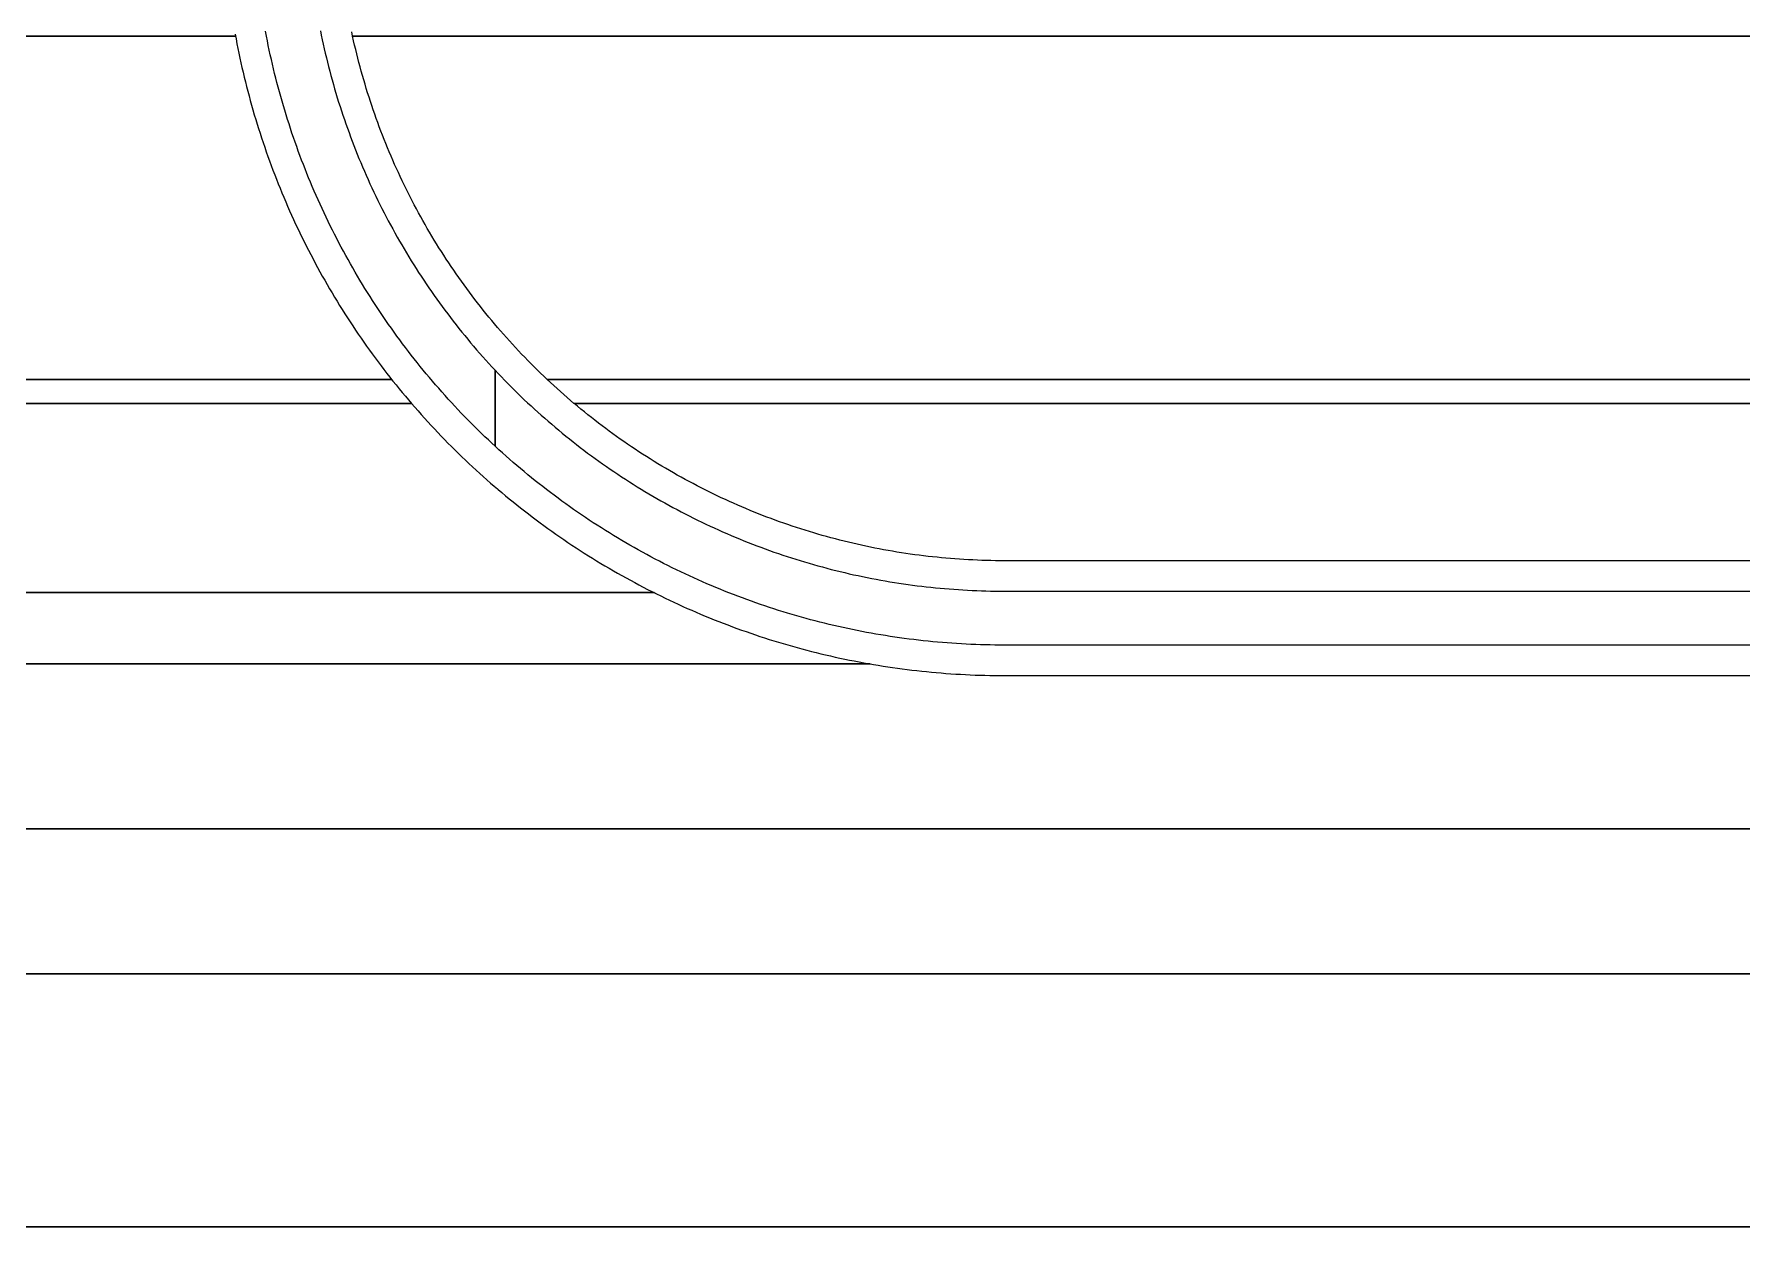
# Model space of a CAD drawing. Extents: x -3500 to 3500, y -3500 to 3500.
# Drawn here: x 502.8 to 727.2, y -462.5 to -305.7 of the extents above; entities that cross this region are included whole.
import ezdxf

# ---------------------------------------------------------------- set-up
doc = ezdxf.new("R2010")
doc.units = 0
for name, color, linetype in [('L5D0', 3, 'CONTINUOUS'), ('L5D100', 7, 'CONTINUOUS'), ('L5D11', 2, 'CONTINUOUS')]:
    doc.layers.add(name, color=color, linetype=linetype)

# ---------------------------------------------------------------- blocks, each defined once
blk = doc.blocks.new('ground_main_5')
at = {"layer": 'L5D0'}
for points in [[(529.184, -305.7405), (529.301, -306.3705), (529.4225, -306.9995), (529.547, -307.628), (529.676, -308.2555), (529.809, -308.8825), (529.9455, -309.508), (530.0865, -310.1335), (530.231, -310.7575), (530.379, -311.3805), (530.5315, -312.003), (530.6875, -312.6245), (530.8475, -313.245), (531.0115, -313.864), (531.1795, -314.4825), (531.351, -315.0995), (531.5265, -315.716), (531.7055, -316.331), (531.8885, -316.945), (532.0755, -317.558), (532.2665, -318.1695), (532.461, -318.78), (532.6595, -319.389), (532.8615, -319.997), (533.0675, -320.6035), (533.277, -321.209), (533.4905, -321.813), (533.708, -322.416), (533.929, -323.017), (534.1535, -323.617), (534.382, -324.2155), (534.6145, -324.813), (534.8505, -325.4085), (535.09, -326.0025), (535.333, -326.5955), (535.58, -327.1865), (535.831, -327.776), (536.0855, -328.364), (536.3435, -328.9505), (536.605, -329.5355), (536.8705, -330.1185), (537.1395, -330.7), (537.412, -331.2795), (537.688, -331.858), (537.968, -332.434), (538.251, -333.009), (538.538, -333.5815), (538.8285, -334.1525), (539.1225, -334.722), (539.4205, -335.289), (539.7215, -335.8545), (540.026, -336.4185), (540.334, -336.98), (540.646, -337.54), (540.961, -338.0975), (541.2795, -338.6535), (541.6015, -339.2075), (541.927, -339.759), (542.256, -340.309), (542.5885, -340.8565), (542.9245, -341.4025), (543.2635, -341.946), (543.606, -342.487), (543.952, -343.0265), (544.301, -343.5635), (544.654, -344.0985), (545.01, -344.631), (545.369, -345.1615), (545.7315, -345.69), (546.0975, -346.216), (546.4665, -346.7395), (546.839, -347.261), (547.2145, -347.78), (547.5935, -348.2965), (547.9755, -348.811), (548.3605, -349.323), (548.749, -349.8325), (549.1405, -350.3395), (549.5355, -350.844), (549.9335, -351.346), (550.3345, -351.846), (550.7385, -352.343), (551.1455, -352.8375), (551.556, -353.3295), (551.9695, -353.819), (552.3855, -354.306), (-333.875, -354.306)], [(2334.91, -354.306), (573.767, -354.306), (573.7235, -354.2695), (573.273, -353.8865), (572.825, -353.5005), (572.38, -353.112), (571.937, -352.72), (571.497, -352.325), (571.06, -351.927), (570.6255, -351.5265), (570.1935, -351.1225), (569.7645, -350.716), (569.338, -350.3065), (568.914, -349.894), (568.4935, -349.479), (568.0755, -349.061), (567.66, -348.64), (567.248, -348.2165), (566.8385, -347.79), (566.4315, -347.361), (566.028, -346.929), (565.627, -346.4945), (565.2295, -346.057), (564.8345, -345.617), (564.4425, -345.1745), (564.0535, -344.7295), (563.6675, -344.2815), (563.285, -343.831), (562.905, -343.378), (562.528, -342.9225), (562.1545, -342.4645), (561.784, -342.0035), (561.4165, -341.5405), (561.052, -341.075), (560.691, -340.607), (560.333, -340.1365), (559.978, -339.6635), (559.626, -339.1885), (559.278, -338.711), (558.9325, -338.231), (558.5905, -337.749), (558.252, -337.264), (557.9165, -336.7775), (557.584, -336.2885), (557.2555, -335.797), (556.93, -335.3035), (556.6075, -334.808), (556.2885, -334.31), (555.973, -333.81), (555.661, -333.308), (555.3525, -332.804), (555.047, -332.2975), (554.745, -331.7895), (554.4465, -331.279), (554.1515, -330.7665), (553.86, -330.2525), (553.572, -329.736), (553.2875, -329.218), (553.0065, -328.698), (552.7285, -328.176), (552.4545, -327.652), (552.184, -327.1265), (551.917, -326.599), (551.654, -326.0695), (551.394, -325.5385), (551.1375, -325.006), (550.885, -324.4715), (550.636, -323.935), (550.3905, -323.3975), (550.149, -322.858), (549.9105, -322.317), (549.676, -321.774), (549.4455, -321.23), (549.218, -320.684), (548.9945, -320.1365), (548.775, -319.588), (548.559, -319.0375), (548.3465, -318.486), (548.138, -317.9325), (547.933, -317.378), (547.7315, -316.822), (547.5345, -316.265), (547.3405, -315.7065), (547.151, -315.1465), (546.9645, -314.5855), (546.7825, -314.023), (546.604, -313.4595), (546.429, -312.8945), (546.2585, -312.3285), (546.091, -311.7615), (545.928, -311.1935), (545.7685, -310.624), (545.613, -310.0535), (545.461, -309.4825), (545.3135, -308.91), (545.1695, -308.3365), (545.029, -307.762), (544.893, -307.187), (544.7605, -306.6105), (544.632, -306.0335), (544.509, -305.463)], [(-333.875, -354.306), (552.3855, -354.306), (552.805, -354.7905), (553.2275, -355.272), (553.653, -355.751), (554.0815, -356.2275), (554.513, -356.701), (554.947, -357.172), (555.3845, -357.6405), (555.8245, -358.106), (556.2675, -358.569), (556.7135, -359.029), (557.162, -359.486), (557.614, -359.9405), (558.068, -360.392), (558.5255, -360.841), (558.9855, -361.287), (559.4485, -361.73), (559.914, -362.17), (560.382, -362.607), (560.853, -363.0415), (561.327, -363.473), (561.803, -363.9015), (562.2825, -364.3265), (562.764, -364.749), (563.2485, -365.1685), (563.6675, -365.527), (563.735, -365.585), (564.2245, -365.9985), (564.717, -366.4085), (565.2115, -366.816), (565.7085, -367.22), (566.208, -367.621), (566.7105, -368.019), (567.215, -368.4135), (567.722, -368.805), (568.2315, -369.1935), (568.7435, -369.579), (569.2575, -369.961), (569.7745, -370.34), (570.2935, -370.7155), (570.815, -371.088), (571.3385, -371.457), (571.8645, -371.8225), (572.3925, -372.1855), (572.923, -372.5445), (573.456, -372.9005), (573.9905, -373.253), (574.528, -373.6025), (575.067, -373.9485), (575.6085, -374.291), (576.152, -374.63), (576.6975, -374.966), (577.2455, -375.298), (577.795, -375.627), (578.347, -375.9525), (578.901, -376.2745), (579.4565, -376.5935), (580.0145, -376.9085), (580.5745, -377.22), (581.136, -377.528), (581.6995, -377.833), (582.265, -378.134), (582.8325, -378.4315), (583.4015, -378.7255), (583.9725, -379.016), (584.5455, -379.303), (585.12, -379.5865), (585.6965, -379.8665), (586.2745, -380.1425), (586.8545, -380.415), (587.436, -380.684), (588.019, -380.9495), (588.604, -381.211), (589.1905, -381.469), (589.7785, -381.7235), (590.368, -381.974), (590.959, -382.221), (591.5515, -382.4645), (592.146, -382.704), (592.7415, -382.94), (593.3385, -383.172), (593.937, -383.4005), (594.537, -383.6255), (595.1385, -383.8465), (595.741, -384.0635), (596.3455, -384.277), (596.9505, -384.487), (597.5575, -384.693), (598.1655, -384.895), (598.7745, -385.0935), (599.385, -385.288), (599.9965, -385.4785), (600.6095, -385.6655), (601.2235, -385.8485), (601.8385, -386.028), (602.4545, -386.2035), (603.072, -386.375), (603.69, -386.543), (604.3095, -386.7065), (604.93, -386.8665), (605.5515, -387.023), (606.1735, -387.175), (606.797, -387.3235), (607.421, -387.468), (608.046, -387.6085), (608.672, -387.7455), (609.299, -387.878), (609.9265, -388.007), (610.5545, -388.132), (611.184, -388.253), (611.8135, -388.3705), (612.4445, -388.4835), (612.646, -388.5185), (-421.984, -388.5185)], [(1601.389, -374.955), (630.2925, -374.955), (629.701, -374.953), (629.11, -374.947), (628.519, -374.937), (627.928, -374.923), (627.337, -374.905), (626.746, -374.8835), (626.1555, -374.8575), (625.565, -374.8275), (624.975, -374.7935), (624.385, -374.756), (623.795, -374.714), (623.206, -374.668), (622.6165, -374.6185), (622.028, -374.5645), (621.4395, -374.507), (620.8515, -374.4455), (620.264, -374.3795), (619.677, -374.31), (619.0905, -374.2365), (618.5045, -374.159), (617.919, -374.0775), (617.334, -373.9925), (616.7495, -373.903), (616.1655, -373.8095), (615.5825, -373.7125), (615, -373.6115), (614.418, -373.5065), (613.837, -373.3975), (613.257, -373.2845), (612.6775, -373.1675), (612.0985, -373.047), (611.5205, -372.9225), (610.9435, -372.794), (610.3675, -372.6615), (609.792, -372.525), (609.218, -372.385), (608.6445, -372.241), (608.072, -372.093), (607.5005, -371.9415), (606.9305, -371.786), (606.361, -371.6265), (605.793, -371.463), (605.2255, -371.296), (604.6595, -371.125), (604.095, -370.9505), (603.5315, -370.772), (602.969, -370.5895), (602.408, -370.4035), (601.848, -370.2135), (601.2895, -370.02), (600.732, -369.8225), (600.176, -369.6215), (599.6215, -369.4165), (599.0685, -369.208), (598.517, -368.9955), (597.9665, -368.7795), (597.4175, -368.5595), (596.8705, -368.336), (596.3245, -368.109), (595.78, -367.878), (595.2375, -367.6435), (594.6965, -367.4055), (594.157, -367.164), (593.619, -366.9185), (593.083, -366.6695), (592.5485, -366.4165), (592.0155, -366.1605), (591.4845, -365.9005), (590.9555, -365.637), (590.428, -365.37), (589.902, -365.0995), (589.3785, -364.8255), (588.8565, -364.548), (588.3365, -364.267), (587.818, -363.9825), (587.302, -363.694), (586.7875, -363.4025), (586.2755, -363.1075), (585.765, -362.809), (585.2565, -362.5075), (584.7505, -362.202), (584.2465, -361.893), (583.744, -361.581), (583.244, -361.2655), (582.7465, -360.9465), (582.2505, -360.6245), (581.757, -360.299), (581.266, -359.97), (580.777, -359.638), (580.29, -359.3025), (579.8055, -358.964), (579.3235, -358.622), (578.8435, -358.2765), (578.366, -357.928), (577.8905, -357.5765), (577.418, -357.2215), (576.9475, -356.8635), (576.4795, -356.5025), (576.014, -356.138), (575.5505, -355.7705), (575.09, -355.4), (574.632, -355.026), (574.1765, -354.6495), (573.767, -354.306), (2334.91, -354.306)], [(-421.984, -388.5185), (612.646, -388.5185), (613.0755, -388.593), (613.7075, -388.698), (614.34, -388.7995), (614.9735, -388.897), (615.607, -388.9905), (616.2415, -389.08), (616.8765, -389.1655), (617.512, -389.2475), (618.148, -389.325), (618.7845, -389.3985), (619.421, -389.4685), (620.0585, -389.534), (620.696, -389.596), (621.3345, -389.654), (621.9725, -389.7075), (622.6115, -389.7575), (623.2505, -389.8035), (623.89, -389.8455), (624.5295, -389.8835), (625.169, -389.917), (625.809, -389.947), (626.449, -389.973), (627.0895, -389.995), (627.73, -390.013), (628.3705, -390.027), (629.011, -390.037), (629.6515, -390.043), (630.2925, -390.045), (1601.389, -390.045)], [(1674.451, -429.2405), (-1490.8455, -429.2405)], [(-1490.8455, -429.2405), (1674.451, -429.2405)]]:
    blk.add_lwpolyline(points, dxfattribs=at)
blk = doc.blocks.new('TOP_main_5_Cheese_100')
at = {"layer": 'L5D100'}
for points in [[(529.184, -305.7405), (529.2385, -306.0335), (-293.1295, -306.0335)], [(2334.91, -306.0335), (544.632, -306.0335), (544.509, -305.463)], [(-293.1295, -306.0335), (529.2385, -306.0335), (529.301, -306.3705), (529.4225, -306.9995), (529.547, -307.628), (529.676, -308.2555), (529.809, -308.8825), (529.9455, -309.508), (530.0865, -310.1335), (530.231, -310.7575), (530.379, -311.3805), (530.5315, -312.003), (530.6875, -312.6245), (530.8475, -313.245), (531.0115, -313.864), (531.1795, -314.4825), (531.351, -315.0995), (531.5265, -315.716), (531.7055, -316.331), (531.8885, -316.945), (532.0755, -317.558), (532.2665, -318.1695), (532.461, -318.78), (532.6595, -319.389), (532.8615, -319.997), (533.0675, -320.6035), (533.277, -321.209), (533.4905, -321.813), (533.708, -322.416), (533.929, -323.017), (534.1535, -323.617), (534.382, -324.2155), (534.6145, -324.813), (534.8505, -325.4085), (535.09, -326.0025), (535.333, -326.5955), (535.58, -327.1865), (535.831, -327.776), (536.0855, -328.364), (536.3435, -328.9505), (536.605, -329.5355), (536.8705, -330.1185), (537.1395, -330.7), (537.412, -331.2795), (537.688, -331.858), (537.968, -332.434), (538.251, -333.009), (538.538, -333.5815), (538.8285, -334.1525), (539.1225, -334.722), (539.4205, -335.289), (539.7215, -335.8545), (540.026, -336.4185), (540.334, -336.98), (540.646, -337.54), (540.961, -338.0975), (541.2795, -338.6535), (541.6015, -339.2075), (541.927, -339.759), (542.256, -340.309), (542.5885, -340.8565), (542.9245, -341.4025), (543.2635, -341.946), (543.606, -342.487), (543.952, -343.0265), (544.301, -343.5635), (544.654, -344.0985), (545.01, -344.631), (545.369, -345.1615), (545.7315, -345.69), (546.0975, -346.216), (546.4665, -346.7395), (546.839, -347.261), (547.2145, -347.78), (547.5935, -348.2965), (547.9755, -348.811), (548.3605, -349.323), (548.749, -349.8325), (549.1405, -350.3395), (549.5355, -350.844), (549.7565, -351.1225), (262.5, -351.1225)], [(2334.91, -351.1225), (570.1935, -351.1225), (569.7645, -350.716), (569.338, -350.3065), (568.914, -349.894), (568.4935, -349.479), (568.0755, -349.061), (567.66, -348.64), (567.248, -348.2165), (566.8385, -347.79), (566.4315, -347.361), (566.028, -346.929), (565.627, -346.4945), (565.2295, -346.057), (564.8345, -345.617), (564.4425, -345.1745), (564.0535, -344.7295), (563.6675, -344.2815), (563.285, -343.831), (562.905, -343.378), (562.528, -342.9225), (562.1545, -342.4645), (561.784, -342.0035), (561.4165, -341.5405), (561.052, -341.075), (560.691, -340.607), (560.333, -340.1365), (559.978, -339.6635), (559.626, -339.1885), (559.278, -338.711), (558.9325, -338.231), (558.5905, -337.749), (558.252, -337.264), (557.9165, -336.7775), (557.584, -336.2885), (557.2555, -335.797), (556.93, -335.3035), (556.6075, -334.808), (556.2885, -334.31), (555.973, -333.81), (555.661, -333.308), (555.3525, -332.804), (555.047, -332.2975), (554.745, -331.7895), (554.4465, -331.279), (554.1515, -330.7665), (553.86, -330.2525), (553.572, -329.736), (553.2875, -329.218), (553.0065, -328.698), (552.7285, -328.176), (552.4545, -327.652), (552.184, -327.1265), (551.917, -326.599), (551.654, -326.0695), (551.394, -325.5385), (551.1375, -325.006), (550.885, -324.4715), (550.636, -323.935), (550.3905, -323.3975), (550.149, -322.858), (549.9105, -322.317), (549.676, -321.774), (549.4455, -321.23), (549.218, -320.684), (548.9945, -320.1365), (548.775, -319.588), (548.559, -319.0375), (548.3465, -318.486), (548.138, -317.9325), (547.933, -317.378), (547.7315, -316.822), (547.5345, -316.265), (547.3405, -315.7065), (547.151, -315.1465), (546.9645, -314.5855), (546.7825, -314.023), (546.604, -313.4595), (546.429, -312.8945), (546.2585, -312.3285), (546.091, -311.7615), (545.928, -311.1935), (545.7685, -310.624), (545.613, -310.0535), (545.461, -309.4825), (545.3135, -308.91), (545.1695, -308.3365), (545.029, -307.762), (544.893, -307.187), (544.7605, -306.6105), (544.632, -306.0335), (2334.91, -306.0335)], [(262.5, -351.1225), (549.7565, -351.1225), (549.9335, -351.346), (550.3345, -351.846), (550.7385, -352.343), (551.1455, -352.8375), (551.556, -353.3295), (551.9695, -353.819), (552.3855, -354.306), (552.805, -354.7905), (553.2275, -355.272), (553.653, -355.751), (554.0815, -356.2275), (554.513, -356.701), (554.947, -357.172), (555.3845, -357.6405), (555.8245, -358.106), (556.2675, -358.569), (556.7135, -359.029), (557.162, -359.486), (557.614, -359.9405), (558.068, -360.392), (558.5255, -360.841), (558.9855, -361.287), (559.4485, -361.73), (559.914, -362.17), (560.382, -362.607), (560.853, -363.0415), (561.327, -363.473), (561.803, -363.9015), (562.2825, -364.3265), (562.764, -364.749), (563.2485, -365.1685), (563.6675, -365.527), (563.735, -365.585), (564.2245, -365.9985), (564.717, -366.4085), (565.2115, -366.816), (565.7085, -367.22), (566.208, -367.621), (566.7105, -368.019), (567.215, -368.4135), (567.722, -368.805), (568.2315, -369.1935), (568.7435, -369.579), (569.2575, -369.961), (569.7745, -370.34), (570.2935, -370.7155), (570.815, -371.088), (571.3385, -371.457), (571.8645, -371.8225), (572.3925, -372.1855), (572.923, -372.5445), (573.456, -372.9005), (573.9905, -373.253), (574.528, -373.6025), (575.067, -373.9485), (575.6085, -374.291), (576.152, -374.63), (576.6975, -374.966), (577.2455, -375.298), (577.795, -375.627), (578.347, -375.9525), (578.901, -376.2745), (579.4565, -376.5935), (580.0145, -376.9085), (580.5745, -377.22), (581.136, -377.528), (581.6995, -377.833), (582.265, -378.134), (582.8325, -378.4315), (583.4015, -378.7255), (583.9725, -379.016), (584.2425, -379.1515), (-378.186, -379.1515)], [(1601.389, -374.955), (630.2925, -374.955), (629.701, -374.953), (629.11, -374.947), (628.519, -374.937), (627.928, -374.923), (627.337, -374.905), (626.746, -374.8835), (626.1555, -374.8575), (625.565, -374.8275), (624.975, -374.7935), (624.385, -374.756), (623.795, -374.714), (623.206, -374.668), (622.6165, -374.6185), (622.028, -374.5645), (621.4395, -374.507), (620.8515, -374.4455), (620.264, -374.3795), (619.677, -374.31), (619.0905, -374.2365), (618.5045, -374.159), (617.919, -374.0775), (617.334, -373.9925), (616.7495, -373.903), (616.1655, -373.8095), (615.5825, -373.7125), (615, -373.6115), (614.418, -373.5065), (613.837, -373.3975), (613.257, -373.2845), (612.6775, -373.1675), (612.0985, -373.047), (611.5205, -372.9225), (610.9435, -372.794), (610.3675, -372.6615), (609.792, -372.525), (609.218, -372.385), (608.6445, -372.241), (608.072, -372.093), (607.5005, -371.9415), (606.9305, -371.786), (606.361, -371.6265), (605.793, -371.463), (605.2255, -371.296), (604.6595, -371.125), (604.095, -370.9505), (603.5315, -370.772), (602.969, -370.5895), (602.408, -370.4035), (601.848, -370.2135), (601.2895, -370.02), (600.732, -369.8225), (600.176, -369.6215), (599.6215, -369.4165), (599.0685, -369.208), (598.517, -368.9955), (597.9665, -368.7795), (597.4175, -368.5595), (596.8705, -368.336), (596.3245, -368.109), (595.78, -367.878), (595.2375, -367.6435), (594.6965, -367.4055), (594.157, -367.164), (593.619, -366.9185), (593.083, -366.6695), (592.5485, -366.4165), (592.0155, -366.1605), (591.4845, -365.9005), (590.9555, -365.637), (590.428, -365.37), (589.902, -365.0995), (589.3785, -364.8255), (588.8565, -364.548), (588.3365, -364.267), (587.818, -363.9825), (587.302, -363.694), (586.7875, -363.4025), (586.2755, -363.1075), (585.765, -362.809), (585.2565, -362.5075), (584.7505, -362.202), (584.2465, -361.893), (583.744, -361.581), (583.244, -361.2655), (582.7465, -360.9465), (582.2505, -360.6245), (581.757, -360.299), (581.266, -359.97), (580.777, -359.638), (580.29, -359.3025), (579.8055, -358.964), (579.3235, -358.622), (578.8435, -358.2765), (578.366, -357.928), (577.8905, -357.5765), (577.418, -357.2215), (576.9475, -356.8635), (576.4795, -356.5025), (576.014, -356.138), (575.5505, -355.7705), (575.09, -355.4), (574.632, -355.026), (574.1765, -354.6495), (573.767, -354.306), (573.7235, -354.2695), (573.273, -353.8865), (572.825, -353.5005), (572.38, -353.112), (571.937, -352.72), (571.497, -352.325), (571.06, -351.927), (570.6255, -351.5265), (570.1935, -351.1225), (2334.91, -351.1225)], [(-378.186, -379.1515), (584.2425, -379.1515), (584.5455, -379.303), (585.12, -379.5865), (585.6965, -379.8665), (586.2745, -380.1425), (586.8545, -380.415), (587.436, -380.684), (588.019, -380.9495), (588.604, -381.211), (589.1905, -381.469), (589.7785, -381.7235), (590.368, -381.974), (590.959, -382.221), (591.5515, -382.4645), (592.146, -382.704), (592.7415, -382.94), (593.3385, -383.172), (593.937, -383.4005), (594.537, -383.6255), (595.1385, -383.8465), (595.741, -384.0635), (596.3455, -384.277), (596.9505, -384.487), (597.5575, -384.693), (598.1655, -384.895), (598.7745, -385.0935), (599.385, -385.288), (599.9965, -385.4785), (600.6095, -385.6655), (601.2235, -385.8485), (601.8385, -386.028), (602.4545, -386.2035), (603.072, -386.375), (603.69, -386.543), (604.3095, -386.7065), (604.93, -386.8665), (605.5515, -387.023), (606.1735, -387.175), (606.797, -387.3235), (607.421, -387.468), (608.046, -387.6085), (608.672, -387.7455), (609.299, -387.878), (609.9265, -388.007), (610.5545, -388.132), (611.184, -388.253), (611.8135, -388.3705), (612.4445, -388.4835), (612.646, -388.5185), (613.0755, -388.593), (613.7075, -388.698), (614.34, -388.7995), (614.9735, -388.897), (615.607, -388.9905), (616.2415, -389.08), (616.8765, -389.1655), (617.512, -389.2475), (618.148, -389.325), (618.7845, -389.3985), (619.421, -389.4685), (620.0585, -389.534), (620.696, -389.596), (621.3345, -389.654), (621.9725, -389.7075), (622.6115, -389.7575), (623.2505, -389.8035), (623.89, -389.8455), (624.5295, -389.8835), (625.169, -389.917), (625.809, -389.947), (626.449, -389.973), (627.0895, -389.995), (627.73, -390.013), (628.3705, -390.027), (629.011, -390.037), (629.6515, -390.043), (630.2925, -390.045), (1601.389, -390.045)], [(1657.3345, -410.2095), (-1471.2315, -410.2095)], [(-1471.2315, -410.2095), (1657.3345, -410.2095)], [(1687.748, -462.5), (262.5, -462.5)], [(-1508.786, -462.5), (1687.748, -462.5)]]:
    blk.add_lwpolyline(points, dxfattribs=at)
blk = doc.blocks.new('TOP_main_5')
at = {"layer": 'L5D11'}
for points in [[(540.391, -305.2985), (540.512, -305.8915), (540.6365, -306.484), (540.7655, -307.075), (540.8985, -307.6655), (541.035, -308.255), (541.1755, -308.8435), (541.3195, -309.4315), (541.468, -310.018), (541.62, -310.604), (541.776, -311.1885), (541.936, -311.7725), (542.0995, -312.355), (542.267, -312.9365), (542.4385, -313.517), (542.6135, -314.096), (542.793, -314.674), (542.9755, -315.251), (543.162, -315.827), (543.3525, -316.401), (543.547, -316.9745), (543.745, -317.546), (543.9465, -318.117), (544.152, -318.686), (544.3615, -319.254), (544.5745, -319.82), (544.791, -320.3855), (545.0115, -320.949), (545.236, -321.511), (545.4635, -322.0715), (545.6955, -322.6305), (545.9305, -323.1885), (546.1695, -323.7445), (546.412, -324.2985), (546.6585, -324.8515), (546.9085, -325.4025), (547.162, -325.952), (547.419, -326.5), (547.68, -327.046), (547.944, -327.5905), (548.212, -328.133), (548.4835, -328.674), (548.759, -329.213), (549.0375, -329.75), (549.3195, -330.2855), (549.6055, -330.819), (549.8945, -331.3505), (550.1875, -331.88), (550.4835, -332.408), (550.783, -332.9335), (551.0865, -333.4575), (551.393, -333.979), (551.703, -334.499), (552.0165, -335.0165), (552.3335, -335.532), (552.6535, -336.0455), (552.9775, -336.557), (553.3045, -337.066), (553.6345, -337.573), (553.9685, -338.078), (554.3055, -338.5805), (554.646, -339.081), (554.9895, -339.579), (555.3365, -340.075), (555.6865, -340.5685), (556.04, -341.06), (556.3965, -341.5485), (556.7565, -342.035), (557.1195, -342.5195), (557.486, -343.001), (557.8555, -343.4805), (558.228, -343.957), (558.604, -344.4315), (558.9825, -344.9035), (559.3645, -345.373), (559.75, -345.8395), (560.138, -346.304), (560.529, -346.766), (560.9235, -347.225), (561.3205, -347.6815), (561.721, -348.1355), (562.124, -348.5865), (562.5305, -349.035), (562.9395, -349.481), (563.3515, -349.924), (563.3515, -359.905), (562.9275, -359.512), (562.4695, -359.082), (562.014, -358.6495), (561.5615, -358.214), (561.1115, -357.775), (560.6645, -357.334), (560.2205, -356.8895), (559.779, -356.4425), (559.3405, -355.993), (558.905, -355.54), (558.472, -355.085), (558.0425, -354.6265), (557.6155, -354.166), (557.1915, -353.7025), (556.7705, -353.236), (556.352, -352.767), (555.937, -352.2955), (555.525, -351.8215), (555.116, -351.3445), (554.71, -350.8655), (554.307, -350.3835), (553.907, -349.899), (553.5105, -349.412), (553.1165, -348.9225), (552.726, -348.4305), (552.3385, -347.9355), (551.9545, -347.439), (551.5735, -346.9395), (551.1955, -346.4375), (550.8205, -345.9335), (550.449, -345.427), (550.081, -344.918), (549.716, -344.4065), (549.354, -343.893), (548.9955, -343.377), (548.6405, -342.859), (548.2885, -342.3385), (547.94, -341.816), (547.5945, -341.291), (547.2525, -340.764), (546.914, -340.235), (546.579, -339.7035), (546.247, -339.17), (545.9185, -338.6345), (545.5935, -338.097), (545.272, -337.5575), (544.954, -337.0155), (544.639, -336.472), (544.328, -335.9265), (544.0205, -335.3785), (543.716, -334.829), (543.4155, -334.2775), (543.118, -333.724), (542.8245, -333.1685), (542.534, -332.6115), (542.2475, -332.0525), (541.9645, -331.4915), (541.685, -330.929), (541.409, -330.3645), (541.137, -329.7985), (540.868, -329.2305), (540.603, -328.661), (540.3415, -328.09), (540.0835, -327.517), (539.8295, -326.9425), (539.579, -326.3665), (539.332, -325.789), (539.089, -325.2095), (538.8495, -324.629), (538.6135, -324.0465), (538.3815, -323.463), (538.153, -322.8775), (537.9285, -322.291), (537.7075, -321.703), (537.4905, -321.1135), (537.277, -320.5225), (537.0675, -319.93), (536.8615, -319.3365), (536.6595, -318.742), (536.4615, -318.146), (536.267, -317.5485), (536.076, -316.95), (535.889, -316.35), (535.706, -315.749), (535.527, -315.147), (535.3515, -314.544), (535.18, -313.9395), (535.012, -313.334), (534.848, -312.7275), (534.688, -312.12), (534.532, -311.5115), (534.38, -310.902), (534.2315, -310.292), (534.087, -309.6805), (533.946, -309.068), (533.8095, -308.455), (533.6765, -307.841), (533.548, -307.226), (533.423, -306.6105), (533.3015, -305.994), (533.1845, -305.377)], [(1601.389, -386.045), (630.2925, -386.045), (629.664, -386.043), (629.036, -386.037), (628.408, -386.027), (627.78, -386.013), (627.152, -385.995), (626.524, -385.973), (625.8965, -385.947), (625.269, -385.917), (624.6415, -385.883), (624.0145, -385.8455), (623.3875, -385.8035), (622.761, -385.7575), (622.135, -385.7075), (621.509, -385.6535), (620.8835, -385.596), (620.2585, -385.534), (619.6335, -385.4685), (619.0095, -385.3985), (618.3855, -385.325), (617.762, -385.247), (617.139, -385.1655), (616.517, -385.08), (615.895, -384.99), (615.274, -384.8965), (614.653, -384.799), (614.033, -384.6975), (613.414, -384.5925), (612.7955, -384.483), (612.1775, -384.37), (611.56, -384.2525), (610.944, -384.1315), (610.328, -384.0065), (609.7135, -383.8775), (609.0995, -383.745), (608.486, -383.608), (607.874, -383.4675), (607.2625, -383.323), (606.652, -383.1745), (606.0425, -383.0225), (605.434, -382.866), (604.8265, -382.706), (604.22, -382.542), (603.615, -382.3745), (603.0105, -382.203), (602.407, -382.0275), (601.805, -381.848), (601.204, -381.665), (600.6045, -381.4785), (600.006, -381.2875), (599.4085, -381.093), (598.8125, -380.8945), (598.2175, -380.6925), (597.624, -380.487), (597.032, -380.277), (596.441, -380.064), (595.8515, -379.8465), (595.2635, -379.6255), (594.677, -379.401), (594.0915, -379.1725), (593.508, -378.9405), (592.9255, -378.705), (592.3445, -378.4655), (591.7655, -378.222), (591.188, -377.9755), (590.6115, -377.725), (590.037, -377.4705), (589.4645, -377.213), (588.893, -376.9515), (588.3235, -376.6865), (587.7555, -376.4175), (587.1895, -376.1455), (586.625, -375.8695), (586.0625, -375.59), (585.502, -375.307), (584.943, -375.02), (584.3855, -374.73), (583.8305, -374.4365), (583.277, -374.139), (582.7255, -373.8385), (582.1755, -373.534), (581.628, -373.2265), (581.0825, -372.915), (580.5385, -372.6005), (579.997, -372.2825), (579.457, -371.9605), (578.9195, -371.6355), (578.384, -371.3075), (577.8505, -370.9755), (577.3195, -370.6405), (576.79, -370.3015), (576.263, -369.96), (575.7385, -369.6145), (575.2155, -369.266), (574.6955, -368.914), (574.177, -368.559), (573.6615, -368.2005), (573.148, -367.8385), (572.6365, -367.4735), (572.1275, -367.105), (571.621, -366.7335), (571.117, -366.359), (570.615, -365.981), (570.1155, -365.6), (569.6185, -365.2155), (569.124, -364.828), (568.632, -364.4375), (568.1425, -364.044), (567.6555, -363.647), (567.171, -363.2475), (566.689, -362.8445), (566.2095, -362.4385), (565.733, -362.0295), (565.2585, -361.617), (564.787, -361.202), (564.318, -360.784), (563.852, -360.363), (563.3885, -359.939), (563.3515, -359.905), (563.3515, -349.924), (563.7665, -350.3645), (564.1845, -350.8025), (564.6055, -351.237), (565.029, -351.6695), (565.4555, -352.0985), (565.885, -352.525), (566.317, -352.949), (566.752, -353.3695), (567.1895, -353.7875), (567.63, -354.2025), (568.0735, -354.6145), (568.519, -355.024), (568.9675, -355.43), (569.419, -355.8335), (569.873, -356.2335), (570.3295, -356.631), (570.7885, -357.025), (571.2505, -357.4165), (571.7145, -357.8045), (572.1815, -358.1895), (572.651, -358.5715), (573.1225, -358.9505), (573.597, -359.326), (574.074, -359.699), (574.553, -360.0685), (575.035, -360.4345), (575.519, -360.7975), (576.0055, -361.1575), (576.4945, -361.5145), (576.986, -361.8675), (577.4795, -362.218), (577.975, -362.565), (578.4735, -362.9085), (578.9735, -363.249), (579.4765, -363.586), (579.981, -363.9195), (580.488, -364.25), (580.9975, -364.577), (581.5085, -364.9005), (582.022, -365.221), (582.538, -365.538), (583.0555, -365.8515), (583.575, -366.1615), (584.097, -366.468), (584.6205, -366.771), (585.1465, -367.071), (585.674, -367.367), (586.204, -367.66), (586.7355, -367.949), (587.269, -368.2345), (587.804, -368.517), (588.3415, -368.7955), (588.8805, -369.0705), (589.4215, -369.342), (589.964, -369.61), (590.5085, -369.8745), (591.0545, -370.1355), (591.602, -370.3925), (592.1515, -370.646), (592.703, -370.896), (593.2555, -371.142), (593.81, -371.385), (594.366, -371.6235), (594.9235, -371.859), (595.4825, -372.0905), (596.0435, -372.3185), (596.6055, -372.5425), (597.169, -372.763), (597.734, -372.98), (598.3005, -373.193), (598.8685, -373.402), (599.4375, -373.6075), (600.008, -373.8095), (600.58, -374.0075), (601.153, -374.2015), (601.7275, -374.392), (602.303, -374.5785), (602.88, -374.7615), (603.458, -374.9405), (604.0375, -375.116), (604.618, -375.287), (605.1995, -375.4545), (605.782, -375.6185), (606.3655, -375.778), (606.9505, -375.934), (607.536, -376.0865), (608.123, -376.2345), (608.7105, -376.379), (609.299, -376.5195), (609.889, -376.656), (610.479, -376.789), (611.0705, -376.9175), (611.6625, -377.0425), (612.2555, -377.1635), (612.8495, -377.2805), (613.444, -377.394), (614.039, -377.503), (614.635, -377.6085), (615.2315, -377.7095), (615.829, -377.807), (616.427, -377.9005), (617.0255, -377.99), (617.6245, -378.0755), (618.224, -378.1575), (618.824, -378.235), (619.425, -378.3085), (620.026, -378.3785), (620.6275, -378.444), (621.2295, -378.506), (621.832, -378.564), (622.435, -378.6175), (623.038, -378.6675), (623.6415, -378.7135), (624.245, -378.7555), (624.849, -378.7935), (625.4535, -378.827), (626.0575, -378.857), (626.6625, -378.883), (627.267, -378.905), (627.872, -378.923), (628.477, -378.937), (629.082, -378.947), (629.687, -378.953), (630.2925, -378.955), (1601.389, -378.955)]]:
    blk.add_lwpolyline(points, dxfattribs=at)
for name in ['ground_main_5', 'TOP_main_5_Cheese_100']:
    blk.add_blockref(name, (0, 0))
blk = doc.blocks.new('TOP_main')
blk.add_blockref('TOP_main_5', (0, 0))

msp = doc.modelspace()

# ---------------------------------------------------------------- block references
msp.add_blockref('TOP_main', (0, 0))

doc.saveas('drawing.dxf')
